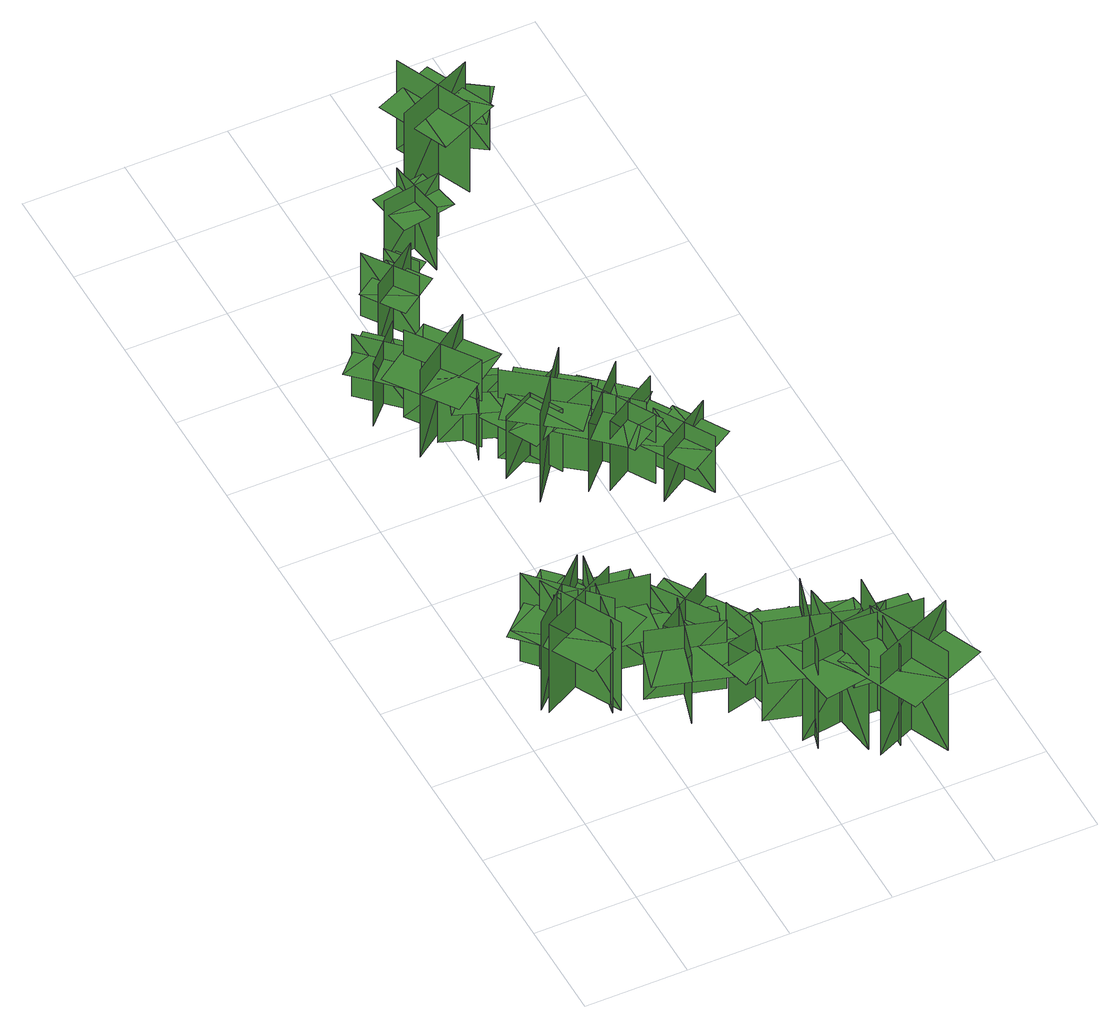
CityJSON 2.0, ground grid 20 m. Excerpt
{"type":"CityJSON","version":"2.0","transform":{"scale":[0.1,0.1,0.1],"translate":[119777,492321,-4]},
"CityObjects":{
"tree1":{"type":"SolitaryVegetationObject","geometry":[{"type":"MultiSurface","lod":"1","boundaries":[[[0,1,2]],[[0,2,3]],[[4,5,6]],[[4,6,7]],[[8,9,10]],[[8,10,11]],[[8,11,12]],[[8,12,13]]]}]},
"tree2":{"type":"SolitaryVegetationObject","geometry":[{"type":"MultiSurface","lod":"1","boundaries":[[[14,15,16]],[[14,16,17]],[[18,19,20]],[[18,20,21]],[[22,23,24]],[[22,24,25]],[[22,25,26]],[[22,26,27]]]}]},
"tree3":{"type":"SolitaryVegetationObject","geometry":[{"type":"MultiSurface","lod":"1","boundaries":[[[28,29,30]],[[28,30,31]],[[32,33,34]],[[32,34,35]],[[36,37,38]],[[36,38,39]],[[36,39,40]],[[36,40,41]]]}]},
"tree4":{"type":"SolitaryVegetationObject","geometry":[{"type":"MultiSurface","lod":"1","boundaries":[[[42,43,44]],[[42,44,45]],[[46,47,48]],[[46,48,49]],[[50,51,52]],[[50,52,53]],[[50,53,54]],[[50,54,55]]]}]},
"tree5":{"type":"SolitaryVegetationObject","geometry":[{"type":"MultiSurface","lod":"1","boundaries":[[[56,57,58]],[[56,58,59]],[[60,61,62]],[[60,62,63]],[[64,65,66]],[[64,66,67]],[[64,67,68]],[[64,68,69]]]}]},
"tree6":{"type":"SolitaryVegetationObject","geometry":[{"type":"MultiSurface","lod":"1","boundaries":[[[70,71,72]],[[70,72,73]],[[74,75,76]],[[74,76,77]],[[78,79,80]],[[78,80,81]],[[78,81,82]],[[78,82,83]]]}]},
"tree7":{"type":"SolitaryVegetationObject","geometry":[{"type":"MultiSurface","lod":"1","boundaries":[[[84,85,86]],[[84,86,87]],[[88,89,90]],[[88,90,91]],[[92,93,94]],[[92,94,95]],[[92,95,96]],[[92,96,97]]]}]},
"tree8":{"type":"SolitaryVegetationObject","geometry":[{"type":"MultiSurface","lod":"1","boundaries":[[[98,99,100]],[[98,100,101]],[[102,103,104]],[[102,104,105]],[[106,107,108]],[[106,108,109]],[[106,109,110]],[[106,110,111]]]}]},
"tree9":{"type":"SolitaryVegetationObject","geometry":[{"type":"MultiSurface","lod":"1","boundaries":[[[112,113,114]],[[112,114,115]],[[116,117,118]],[[116,118,119]],[[120,121,122]],[[120,122,123]],[[120,123,124]],[[120,124,125]]]}]},
"tree10":{"type":"SolitaryVegetationObject","geometry":[{"type":"MultiSurface","lod":"1","boundaries":[[[126,127,128]],[[126,128,129]],[[130,131,132]],[[130,132,133]],[[134,135,136]],[[134,136,137]],[[134,137,138]],[[134,138,139]]]}]},
"tree11":{"type":"SolitaryVegetationObject","geometry":[{"type":"MultiSurface","lod":"1","boundaries":[[[140,141,142]],[[140,142,143]],[[144,145,146]],[[144,146,147]],[[148,149,150]],[[148,150,151]],[[148,151,152]],[[148,152,153]]]}]},
"tree12":{"type":"SolitaryVegetationObject","geometry":[{"type":"MultiSurface","lod":"1","boundaries":[[[154,155,156]],[[154,156,157]],[[158,159,160]],[[158,160,161]],[[162,163,164]],[[162,164,165]],[[162,166,167]],[[162,167,163]]]}]},
"tree13":{"type":"SolitaryVegetationObject","geometry":[{"type":"MultiSurface","lod":"1","boundaries":[[[168,169,170]],[[168,170,171]],[[172,173,174]],[[172,174,175]],[[176,177,178]],[[176,178,179]],[[176,179,180]],[[176,180,181]]]}]},
"tree14":{"type":"SolitaryVegetationObject","geometry":[{"type":"MultiSurface","lod":"1","boundaries":[[[182,183,184]],[[182,184,185]],[[186,187,188]],[[186,188,189]],[[190,191,192]],[[190,192,193]],[[190,193,194]],[[190,194,195]]]}]},
"tree15":{"type":"SolitaryVegetationObject","geometry":[{"type":"MultiSurface","lod":"1","boundaries":[[[196,197,198]],[[196,198,199]],[[200,201,202]],[[200,202,203]],[[204,205,206]],[[204,206,207]],[[204,207,208]],[[204,208,209]]]}]},
"tree16":{"type":"SolitaryVegetationObject","geometry":[{"type":"MultiSurface","lod":"1","boundaries":[[[210,211,212]],[[210,212,213]],[[214,215,216]],[[214,216,217]],[[218,219,220]],[[218,220,221]],[[218,221,222]],[[218,222,223]]]}]},
"tree17":{"type":"SolitaryVegetationObject","geometry":[{"type":"MultiSurface","lod":"1","boundaries":[[[224,225,226]],[[224,226,227]],[[228,229,230]],[[228,230,231]],[[232,233,234]],[[232,234,235]],[[232,236,237]],[[232,237,233]]]}]},
"tree18":{"type":"SolitaryVegetationObject","geometry":[{"type":"MultiSurface","lod":"1","boundaries":[[[238,239,240]],[[238,240,241]],[[242,243,244]],[[242,244,245]],[[246,247,248]],[[246,248,249]],[[246,249,250]],[[246,250,251]]]}]},
"tree19":{"type":"SolitaryVegetationObject","geometry":[{"type":"MultiSurface","lod":"1","boundaries":[[[252,253,254]],[[252,254,255]],[[256,257,258]],[[256,258,259]],[[260,261,262]],[[260,262,263]],[[260,263,264]],[[260,264,265]]]}]},
"tree20":{"type":"SolitaryVegetationObject","geometry":[{"type":"MultiSurface","lod":"1","boundaries":[[[266,267,268]],[[266,268,269]],[[270,271,272]],[[270,272,273]],[[274,275,276]],[[274,276,277]],[[274,277,278]],[[274,278,279]]]}]},
"tree21":{"type":"SolitaryVegetationObject","geometry":[{"type":"MultiSurface","lod":"1","boundaries":[[[280,281,282]],[[280,282,283]],[[284,285,286]],[[284,286,287]],[[288,289,290]],[[288,290,291]],[[288,292,293]],[[288,293,289]]]}]},
"tree22":{"type":"SolitaryVegetationObject","geometry":[{"type":"MultiSurface","lod":"1","boundaries":[[[294,295,296]],[[294,296,297]],[[298,299,300]],[[298,300,301]],[[302,303,304]],[[302,304,305]],[[302,305,306]],[[302,306,307]]]}]},
"tree23":{"type":"SolitaryVegetationObject","geometry":[{"type":"MultiSurface","lod":"1","boundaries":[[[308,309,310]],[[308,310,311]],[[312,313,314]],[[312,314,315]],[[316,317,318]],[[316,318,319]],[[316,320,321]],[[316,321,317]]]}]},
"tree24":{"type":"SolitaryVegetationObject","geometry":[{"type":"MultiSurface","lod":"1","boundaries":[[[322,323,324]],[[322,324,325]],[[326,327,328]],[[326,328,329]],[[330,331,332]],[[330,332,333]],[[330,334,335]],[[330,335,331]]]}]},
"tree25":{"type":"SolitaryVegetationObject","geometry":[{"type":"MultiSurface","lod":"1","boundaries":[[[336,337,338]],[[336,338,339]],[[340,341,342]],[[340,342,343]],[[344,345,346]],[[344,346,347]],[[344,348,349]],[[344,349,345]]]}]}
},
"vertices":[
[172,404,22],[91,560,22],[91,560,241],[172,404,241],[214,537,22],[58,456,22],[58,456,241],[214,537,241],[178,419,170],[249,458,170],[165,613,170],[94,574,170],[22,535,170],[106,381,170],
[49,470,19],[179,589,19],[179,589,238],[49,470,238],[189,464,19],[70,594,19],[70,594,238],[189,464,238],[66,468,167],[122,410,167],[249,531,167],[193,590,167],[137,649,167],[10,527,167],
[159,411,16],[188,585,16],[188,585,235],[159,411,235],[273,493,16],[99,522,16],[99,522,235],[273,493,235],[173,420,164],[254,408,164],[279,583,164],[199,594,164],[118,606,164],[93,432,164],
[235,556,16],[210,520,16],[210,520,78],[235,556,78],[206,551,16],[243,526,16],[243,526,78],[206,551,78],[206,551,61],[194,533,61],[231,508,61],[243,526,61],[255,545,61],[219,569,61],
[217,406,28],[217,406,198],[358,365,198],[358,365,28],[305,452,28],[305,452,198],[266,316,198],[266,316,28],[311,473,143],[241,494,143],[191,325,143],[262,304,143],[333,283,143],[382,453,143],
[378,486,24],[378,486,195],[255,405,195],[255,405,24],[356,389,24],[356,389,195],[278,508,195],[278,508,24],[368,371,139],[430,412,139],[333,559,139],[271,518,139],[210,478,139],[307,330,139],
[470,345,27],[336,312,27],[336,312,200],[470,345,200],[376,402,27],[409,268,27],[409,268,200],[376,402,200],[460,353,144],[443,414,144],[309,379,144],[326,317,144],[342,255,144],[476,291,144],
[164,1208,44],[86,1286,44],[86,1286,198],[164,1208,198],[164,1282,44],[87,1203,44],[87,1203,198],[164,1282,198],[164,1282,155],[125,1321,155],[47,1242,155],[87,1203,155],[126,1164,155],[204,1243,155],
[377,263,32],[547,214,32],[547,214,278],[377,263,278],[434,159,32],[483,329,32],[483,329,278],[434,159,278],[434,159,209],[519,135,209],[568,305,209],[483,329,209],[398,354,209],[349,184,209],
[147,1204,38],[236,1077,38],[236,1077,254],[147,1204,254],[129,1103,38],[256,1192,38],[256,1192,254],[129,1103,254],[129,1103,194],[173,1039,194],[300,1128,194],[256,1192,194],[211,1255,194],[84,1166,194],
[417,186,35],[592,211,35],[592,211,282],[417,186,282],[511,115,35],[486,290,35],[486,290,282],[511,115,282],[511,115,213],[599,127,213],[574,303,213],[486,290,213],[398,278,213],[423,102,213],
[258,1162,37],[217,1052,37],[217,1052,194],[258,1162,194],[173,1123,37],[284,1082,37],[284,1082,194],[173,1123,194],[254,1153,153],[217,1052,153],[261,1035,153],[298,1137,153],[210,1169,153],[173,1068,153],
[466,351,33],[466,351,141],[491,260,141],[491,260,33],[521,318,33],[521,318,141],[434,294,141],[434,294,33],[534,322,106],[521,367,106],[413,337,106],[426,292,106],[439,247,106],[547,277,106],
[275,1103,21],[343,976,21],[343,976,176],[275,1103,176],[247,1004,21],[373,1072,21],[373,1072,176],[247,1004,176],[252,1007,133],[281,952,133],[397,1014,133],[368,1069,133],[338,1124,133],[222,1062,133],
[654,187,35],[477,198,35],[477,198,281],[654,187,281],[576,276,35],[565,99,35],[565,99,281],[576,276,281],[576,276,212],[488,281,212],[477,104,212],[565,99,212],[654,93,212],[664,270,212],
[521,88,41],[683,159,41],[683,159,287],[521,88,287],[631,45,41],[559,207,41],[559,207,287],[631,45,287],[631,45,218],[712,80,218],[641,242,218],[559,207,218],[478,171,218],[550,9,218],
[265,1072,3],[396,970,3],[396,970,222],[265,1072,222],[282,942,3],[384,1073,3],[384,1073,222],[282,942,222],[276,1063,166],[396,970,166],[436,1022,166],[317,1115,166],[236,1012,166],[355,919,166],
[179,1368,49],[275,1434,49],[275,1434,204],[179,1368,204],[252,1355,49],[252,1355,204],[186,1451,204],[186,1451,49],[252,1355,155],[292,1382,155],[240,1459,155],[200,1431,155],[160,1404,155],[212,1327,155],
[476,915,19],[362,1023,19],[362,1023,189],[476,915,189],[472,1027,19],[363,913,19],[363,913,189],[472,1027,189],[467,1023,142],[417,1070,142],[318,965,142],[368,918,142],[418,870,142],[517,975,142],
[294,1439,52],[253,1495,52],[253,1495,145],[294,1439,145],[300,1483,52],[300,1483,145],[244,1442,145],[244,1442,52],[300,1483,115],[283,1506,115],[238,1474,115],[255,1450,115],[272,1427,115],[318,1459,115],
[511,970,15],[399,903,15],[399,903,187],[511,970,187],[411,994,15],[478,882,15],[478,882,187],[411,994,187],[501,964,142],[399,903,142],[426,859,142],[528,920,142],[475,1008,142],[373,947,142],
[471,836,16],[581,903,16],[581,903,156],[471,836,156],[560,815,16],[494,925,16],[494,925,156],[560,815,156],[558,820,117],[606,849,117],[545,950,117],[496,921,117],[448,892,117],[509,790,117],
[287,1562,31],[403,1581,31],[403,1581,187],[287,1562,187],[363,1508,31],[343,1625,31],[343,1625,187],[363,1508,187],[296,1564,147],[403,1581,147],[395,1627,147],[289,1610,147],[304,1517,147],[411,1535,147],
[443,1825,8],[510,1674,8],[510,1674,227],[443,1825,227],[397,1703,8],[548,1769,8],[548,1769,227],[397,1703,227],[449,1812,170],[510,1674,170],[570,1700,170],[509,1838,170],[389,1786,170],[450,1647,170],
[588,1752,6],[510,1805,6],[510,1805,164],[588,1752,164],[575,1823,6],[521,1745,6],[521,1745,164],[575,1823,164],[575,1823,113],[521,1745,113],[564,1716,113],[617,1794,113],[532,1853,113],[478,1774,113]
]}
